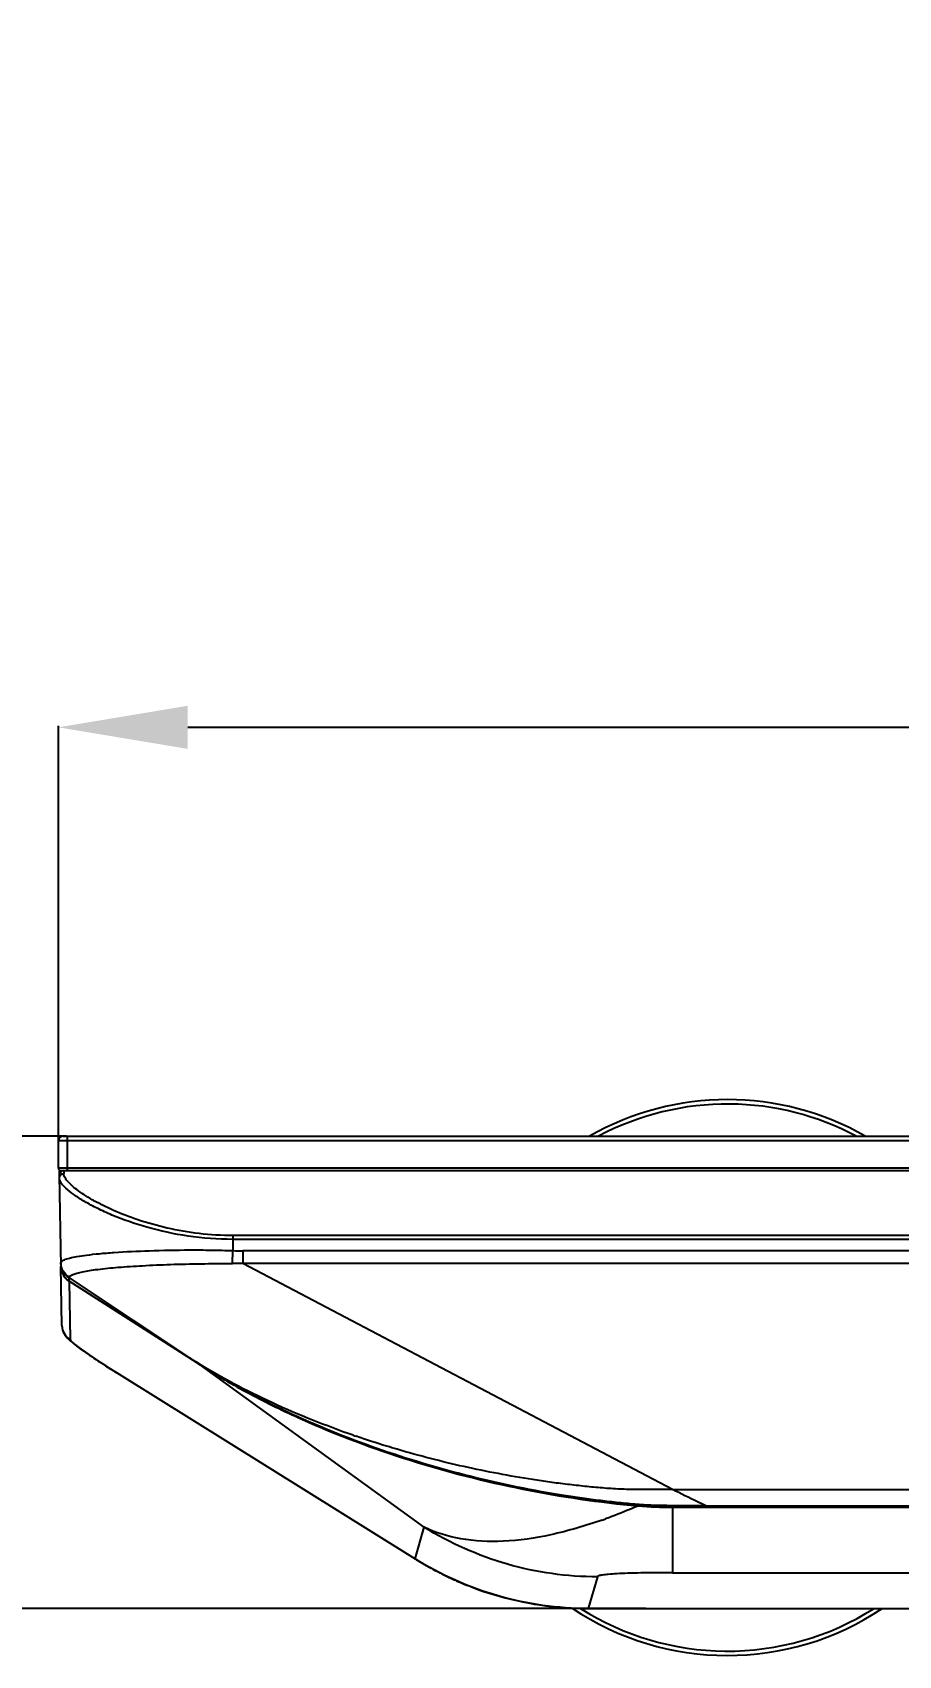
# Model space of a CAD drawing. Header units: millimetres. Extents: x 19741 to 22117, y -10160 to -6800.
# Drawn here: x 20487 to 20587.5, y -8843.9 to -8655.6 of the extents above; entities that cross this region are included whole.
import ezdxf

# ---------------------------------------------------------------- set-up
doc = ezdxf.new("R2010")
doc.units = ezdxf.units.MM
doc.styles.add('ARIAL', font='arial.ttf')
doc.dimstyles.get("Standard").update_dxf_attribs({"dimtxt": 15, "dimasz": 15, "dimexe": 0.18, "dimexo": 0.0625, "dimgap": 4, "dimtad": 0, "dimdec": 1, "dimdsep": 46, "dimtxsty": 'ARIAL', "dimcen": 0, "dimclrd": 5, "dimclre": 5, "dimclrt": 5, "dimadec": 0, "dimazin": 0, "dimtfac": 1, "dimtdec": 1, "dimtofl": 0, "dimtmove": 0, "dimatfit": 3, "dimfxl": 1, "dimtolj": 1, "dimtzin": 0, "dimarcsym": 0})

# ---------------------------------------------------------------- blocks, each defined once
blk = doc.blocks.new('*D101')
at = {"color": 5, "lineweight": -2, "transparency": 16777216}
for p, q in [((20490.01, -8784.1), (20490.01, -8736.03)), ((20505.01, -8736.21), (20626.22, -8736.21)), ((20806.01, -8736.21), (20664.45, -8736.21)), ((20821.01, -8788.03), (20821.01, -8736.03))]:
    blk.add_line(p, q, dxfattribs=at)
at = {"color": 5, "transparency": 16777216}
for points in [[(20505.01, -8733.71), (20505.01, -8738.71), (20490.01, -8736.21)], [(20806.01, -8733.71), (20806.01, -8738.71), (20821.01, -8736.21)]]:
    blk.add_solid(points, dxfattribs=at)
at = {"layer": 'Defpoints', "color": 0, "transparency": 16777216}
for p in [(20821.01, -8736.21), (20490.01, -8784.16), (20821.01, -8788.09)]:
    blk.add_point(p, dxfattribs=at)
at = {"color": 5, "transparency": 16777216, "insert": (20645.33, -8736.21), "char_height": 15, "attachment_point": 5, "style": 'ARIAL'}
blk.add_mtext('\\A1;331', dxfattribs=at)
blk = doc.blocks.new('*D102')
at = {"color": 5, "lineweight": -2, "transparency": 16777216}
for p, q in [((20387.32, -8783.66), (20387.32, -8698.96)), ((20490.94, -8783.66), (20387.14, -8783.66)), ((20387.32, -8823.46), (20387.32, -8798.66)), ((20558.15, -8838.46), (20387.14, -8838.46))]:
    blk.add_line(p, q, dxfattribs=at)
at = {"color": 5, "transparency": 16777216}
for points in [[(20384.82, -8798.66), (20389.82, -8798.66), (20387.32, -8783.66)], [(20384.82, -8823.46), (20389.82, -8823.46), (20387.32, -8838.46)]]:
    blk.add_solid(points, dxfattribs=at)
at = {"layer": 'Defpoints', "color": 0, "transparency": 16777216}
for p in [(20387.32, -8783.66), (20491.01, -8783.66), (20558.21, -8838.46)]:
    blk.add_point(p, dxfattribs=at)
at = {"color": 5, "transparency": 16777216, "insert": (20387.32, -8675.46), "char_height": 15, "attachment_point": 5, "rotation": 90, "style": 'ARIAL'}
blk.add_mtext('\\A1;54.8', dxfattribs=at)

msp = doc.modelspace()

# ---------------------------------------------------------------- linework, layer by layer
at = {"linetype": 'Continuous'}
for p, q in [((20490.51, -8783.66), (20794.71, -8783.66)), ((20491.01, -8783.66), (20491.01, -8787.66)), ((20490.01, -8787.36), (20490.01, -8784.16)), ((20490.01, -8784.16), (20795.21, -8784.16)), ((20795.21, -8787.36), (20490.01, -8787.36)), ((20490.11, -8787.66), (20490.11, -8788.17)), ((20490.31, -8787.66), (20490.11, -8787.66)), ((20490.11, -8788.17), (20490.3, -8798.76)), ((20794.91, -8787.66), (20490.31, -8787.66)), ((20491.01, -8787.68), (20490.61, -8787.68)), ((20490.62, -8787.68), (20490.62, -8788)), ((20493.06, -8791.24), (20493.05, -8791.23)), ((20493.06, -8791.24), (20493.05, -8791.23)), ((20510.2, -8798.43), (20510.26, -8796.93)), ((20510.24, -8795.18), (20510.24, -8795.62)), ((20641.66, -8795.18), (20510.24, -8795.18)), ((20510.24, -8795.62), (20510.26, -8796.93)), ((20641.66, -8795.62), (20510.24, -8795.62)), ((20511.39, -8796.95), (20511.39, -8798.41)), ((20641.66, -8796.95), (20511.39, -8796.95)), ((20490.42, -8805.62), (20490.3, -8798.76)), ((20561.25, -8824.64), (20511.39, -8798.41)), ((20641.66, -8798.41), (20511.39, -8798.41)), ((20491.24, -8800.46), (20491.24, -8800.07)), ((20491.24, -8800.07), (20506.01, -8809.9)), ((20506.01, -8809.9), (20491.24, -8800.46)), ((20491.24, -8800.47), (20491.36, -8807.26)), ((20506.03, -8809.91), (20506.01, -8809.9)), ((20506.03, -8809.91), (20506.01, -8809.9)), ((20506.01, -8809.9), (20506.01, -8809.9)), ((20506.01, -8809.91), (20506.45, -8810.19)), ((20532.44, -8829.02), (20506.45, -8810.19)), ((20497.05, -8811.28), (20531.38, -8832.71)), ((20497.05, -8811.28), (20531.38, -8832.7)), ((20497.05, -8811.28), (20497.05, -8811.28)), ((20561.25, -8824.64), (20641.85, -8824.64)), ((20561.25, -8826.71), (20561.25, -8834.31)), ((20561.25, -8826.71), (20723.96, -8826.71)), ((20565.12, -8826.53), (20565.12, -8826.55)), ((20565.12, -8826.53), (20641.86, -8826.53)), ((20531.38, -8832.7), (20532.44, -8829.02)), ((20531.38, -8832.71), (20531.38, -8832.71)), ((20561.25, -8834.31), (20640.67, -8834.31)), ((20552.53, -8834.78), (20551.47, -8838.45)), ((20551.47, -8838.46), (20551.47, -8838.45)), ((20551.47, -8838.45), (20646.17, -8838.45)), ((20551.47, -8838.46), (20551.47, -8838.46)), ((20551.47, -8838.46), (20646.19, -8838.46))]:
    msp.add_line(p, q, dxfattribs=at)
for points in [[(20490.42, -8805.62), (20490.42, -8805.69), (20490.45, -8805.92), (20490.5, -8806.15), (20490.58, -8806.36), (20490.66, -8806.54), (20490.76, -8806.71), (20490.87, -8806.86), (20490.97, -8806.99), (20491.07, -8807.1), (20491.17, -8807.2), (20491.27, -8807.3), (20491.38, -8807.39), (20491.5, -8807.49), (20491.63, -8807.6), (20491.76, -8807.71), (20491.9, -8807.82), (20492.06, -8807.94), (20492.22, -8808.06), (20492.39, -8808.18), (20492.57, -8808.31), (20492.76, -8808.45), (20492.96, -8808.59), (20493.17, -8808.74), (20493.4, -8808.9), (20493.63, -8809.05), (20493.87, -8809.22), (20494.12, -8809.39), (20494.37, -8809.56), (20494.64, -8809.74), (20494.92, -8809.92), (20495.2, -8810.11), (20495.49, -8810.3), (20495.79, -8810.49), (20496.1, -8810.69), (20496.42, -8810.89), (20496.74, -8811.09), (20497.05, -8811.28)], [(20506.01, -8809.9), (20508.72, -8811.56), (20511.81, -8813.29), (20515.07, -8814.96), (20518.5, -8816.56), (20522.09, -8818.07), (20525.81, -8819.49), (20529.69, -8820.82), (20533.68, -8822.03), (20537.69, -8823.11), (20541.79, -8824.07), (20545.9, -8824.89), (20549.62, -8825.51), (20552.72, -8825.94), (20555.42, -8826.24), (20558.01, -8826.46), (20560.59, -8826.55), (20563.05, -8826.55), (20641.86, -8826.55)]]:
    msp.add_lwpolyline(points, dxfattribs=at)
for centre, radius, start, end in [((20567.61, -8811.66), 32.25, 60.2697, 119.722), ((20567.61, -8811.66), 31.74, 89.4917, 118.0749), ((20567.61, -8811.66), 31.74, 61.9171, 89.4906), ((20490.51, -8784.16), 0.5, 90, 180), ((20490.31, -8787.36), 0.3, 180, 270), ((20490.59, -8788.17), 0.474, 172.6584, 180.9661), ((20490.6, -8788.17), 0.485, 156.6659, 172.667), ((20490.61, -8788.18), 0.508, 90.0106, 97.4107), ((20511.41, -8771.03), 25.92, 267.4557, 269.9353), ((20544.36, -8748.05), 72.75, 237.4688, 238.2), ((20560.63, -8713.12), 111.36, 250.9132, 251.0864), ((20532.4, -8769.49), 62.24, 289.4117, 289.7946), ((20551.47, -8800.51), 37.94, 238.0397, 238.6243), ((20551.48, -8800.49), 37.96, 238.6244, 240.1668), ((20551.48, -8800.49), 37.97, 240.1667, 241.2807), ((20551.47, -8800.5), 37.95, 241.2808, 242.9733), ((20551.47, -8800.5), 37.95, 242.9734, 243.9003), ((20551.47, -8800.5), 37.95, 243.9003, 245.5552), ((20551.48, -8800.5), 37.96, 245.5554, 246.4997), ((20551.48, -8800.49), 37.97, 246.4997, 248.1463), ((20551.47, -8800.51), 37.94, 248.1463, 249.0875), ((20551.47, -8800.5), 37.96, 249.0884, 265.6582), ((20551.48, -8800.46), 37.99, 265.6563, 269.9929), ((20567.61, -8811.66), 32.25, 236.0441, 303.8056), ((20567.61, -8811.66), 31.74, 237.5363, 269.4906), ((20567.61, -8811.66), 31.74, 269.4917, 302.4001)]:
    msp.add_arc(centre, radius, start, end, dxfattribs=at)
msp.add_ellipse((20492.3, -8798.73), major_axis=(-0.02, 2.05), ratio=0.974279, start_param=1.791789, end_param=2.574867, dxfattribs=at)
for points, knots in [([(20490.12, -8788.5), (20490.12, -8788.44), (20490.14, -8788.31), (20490.25, -8788.14), (20490.42, -8788.02), (20490.56, -8788), (20490.62, -8788)], [0, 0, 0, 0, 0.238094, 0.497393, 0.758349, 1, 1, 1, 1]), ([(20493.05, -8791.23), (20492.62, -8790.98), (20491.88, -8790.51), (20491.05, -8789.87), (20490.57, -8789.38), (20490.27, -8789.01), (20490.12, -8788.69), (20490.12, -8788.5)], [0, 0, 0, 0, 0.360573, 0.647868, 0.762927, 0.859024, 1, 1, 1, 1]), ([(20490.55, -8787.68), (20490.46, -8787.69), (20490.3, -8787.76), (20490.19, -8787.9), (20490.15, -8787.97)], [0, 0, 0, 0, 0.503523, 1, 1, 1, 1]), ([(20510.24, -8795.18), (20508.93, -8795.18), (20506.37, -8795.03), (20502.69, -8794.39), (20499.34, -8793.45), (20496.84, -8792.48), (20495.09, -8791.65), (20493.97, -8791.05), (20492.99, -8790.46), (20492.17, -8789.89), (20491.52, -8789.36), (20491.03, -8788.87), (20490.72, -8788.43), (20490.62, -8788.13), (20490.62, -8788)], [0, 0, 0, 0, 0.181513, 0.356151, 0.518247, 0.663275, 0.728153, 0.787282, 0.840184, 0.886389, 0.925478, 0.957209, 0.981697, 1, 1, 1, 1]), ([(20510.24, -8795.62), (20508.5, -8795.62), (20505.14, -8795.37), (20500.43, -8794.36), (20496.94, -8793.15), (20494.57, -8792.07), (20493.54, -8791.51), (20493.06, -8791.24)], [0, 0, 0, 0, 0.290865, 0.563494, 0.803628, 0.907974, 1, 1, 1, 1]), ([(20493.28, -8797.45), (20493.76, -8797.38), (20494.82, -8797.27), (20497.24, -8797.07), (20500.74, -8796.91), (20504.5, -8796.84), (20507.74, -8796.86), (20509.42, -8796.9), (20510.26, -8796.93)], [0, 0, 0, 0, 0.086707, 0.187984, 0.427801, 0.704384, 0.850991, 1, 1, 1, 1]), ([(20490.29, -8798.36), (20490.29, -8798.35), (20490.3, -8798.28), (20490.33, -8798.23), (20490.37, -8798.2)], [0, 0, 0, 0, 0.225967, 1, 1, 1, 1]), ([(20491.25, -8800.02), (20490.97, -8799.85), (20490.48, -8799.36), (20490.3, -8798.69), (20490.29, -8798.36)], [0, 0, 0, 0, 0.499063, 1, 1, 1, 1]), ([(20491.24, -8800.07), (20490.96, -8799.9), (20490.48, -8799.41), (20490.3, -8798.74), (20490.29, -8798.42)], [0, 0, 0, 0, 0.500325, 1, 1, 1, 1]), ([(20490.3, -8798.76), (20490.3, -8799.09), (20490.48, -8799.77), (20490.96, -8800.28), (20491.24, -8800.46)], [0, 0, 0, 0, 0.497266, 1, 1, 1, 1]), ([(20490.37, -8798.2), (20490.41, -8798.16), (20490.51, -8798.08), (20490.82, -8797.93), (20491.38, -8797.76), (20492.24, -8797.59), (20492.91, -8797.49), (20493.28, -8797.45)], [0, 0, 0, 0, 0.056164, 0.13068, 0.339509, 0.629923, 1, 1, 1, 1]), ([(20491.25, -8800.02), (20491.27, -8799.95), (20491.36, -8799.86), (20491.52, -8799.77), (20491.78, -8799.65), (20492.21, -8799.52), (20492.86, -8799.37), (20493.66, -8799.23), (20495.03, -8799.04), (20497.08, -8798.84), (20499.89, -8798.66), (20503.09, -8798.52), (20506.57, -8798.44), (20508.97, -8798.43), (20510.2, -8798.43)], [0, 0, 0, 0, 0.01101, 0.019081, 0.029121, 0.055335, 0.089826, 0.132478, 0.182988, 0.305944, 0.454647, 0.623905, 0.807754, 1, 1, 1, 1]), ([(20491.25, -8800.02), (20491.25, -8800.03), (20491.24, -8800.04), (20491.24, -8800.06), (20491.24, -8800.07)], [0, 0, 0, 0, 0.272833, 1, 1, 1, 1]), ([(20490.42, -8805.62), (20490.43, -8805.96), (20490.62, -8806.61), (20491.1, -8807.1), (20491.36, -8807.26)], [0, 0, 0, 0, 0.519904, 1, 1, 1, 1]), ([(20491.36, -8807.26), (20491.36, -8807.29), (20491.41, -8807.35), (20491.5, -8807.46), (20491.66, -8807.6), (20491.87, -8807.77), (20492.13, -8807.98), (20492.57, -8808.3), (20493.2, -8808.76), (20494.05, -8809.34), (20495, -8809.97), (20496.01, -8810.62), (20496.7, -8811.06), (20497.05, -8811.28)], [0, 0, 0, 0, 0.011161, 0.03193, 0.062244, 0.101594, 0.149348, 0.204684, 0.334596, 0.484559, 0.648918, 0.822382, 1, 1, 1, 1]), ([(20524.21, -8818.36), (20521.03, -8817.25), (20514.79, -8814.78), (20508.85, -8811.63), (20506.02, -8809.88)], [0, 0, 0, 0, 0.503254, 1, 1, 1, 1]), ([(20548.12, -8825.26), (20544.4, -8824.66), (20537.02, -8823.11), (20526.22, -8819.81), (20515.78, -8815.54), (20509.19, -8811.93), (20506.03, -8809.91)], [0, 0, 0, 0, 0.250755, 0.501129, 0.750957, 1, 1, 1, 1]), ([(20506.45, -8810.19), (20508.33, -8811.39), (20512.2, -8813.63), (20520.25, -8817.54), (20530.78, -8821.49), (20543.85, -8824.83), (20552.77, -8826.15), (20557.25, -8826.54)], [0, 0, 0, 0, 0.124386, 0.249043, 0.498851, 0.749245, 1, 1, 1, 1]), ([(20529.3, -8819.98), (20528.9, -8819.86), (20527.3, -8819.39), (20525.71, -8818.87), (20524.53, -8818.47)], [0, 0, 0, 0, 0.250501, 1, 1, 1, 1]), ([(20561.25, -8824.64), (20560.57, -8824.64), (20559.21, -8824.64), (20557.51, -8824.65), (20556.15, -8824.64), (20554.8, -8824.6), (20553.1, -8824.48), (20551.08, -8824.29), (20549.05, -8824.06), (20547.04, -8823.8), (20544.36, -8823.41), (20541.04, -8822.83), (20537.08, -8822.02), (20533.16, -8821.07), (20530.58, -8820.36), (20529.3, -8819.98)], [0, 0, 0, 0, 0.062893, 0.12578, 0.157218, 0.188646, 0.251474, 0.314257, 0.376997, 0.439683, 0.502302, 0.627303, 0.751953, 0.876201, 1, 1, 1, 1]), ([(20565.13, -8826.53), (20564.41, -8826.53), (20562.99, -8826.53), (20560.85, -8826.53), (20558.72, -8826.5), (20556.59, -8826.35), (20554.47, -8826.13), (20552.35, -8825.88), (20550.23, -8825.59), (20548.82, -8825.38), (20548.12, -8825.26)], [0, 0, 0, 0, 0.125038, 0.250075, 0.375108, 0.50013, 0.625126, 0.750104, 0.875063, 1, 1, 1, 1]), ([(20565.12, -8826.53), (20564.79, -8826.38), (20563.49, -8825.78), (20562.2, -8825.14), (20561.25, -8824.64)], [0, 0, 0, 0, 0.253221, 1, 1, 1, 1]), ([(20557.25, -8826.54), (20556.94, -8826.68), (20555.69, -8827.22), (20554.43, -8827.7), (20553.48, -8828.05)], [0, 0, 0, 0, 0.253665, 1, 1, 1, 1]), ([(20553.09, -8828.19), (20551.13, -8828.87), (20547.36, -8829.99), (20541.82, -8830.81), (20536.81, -8830.58), (20533.77, -8829.67), (20532.44, -8829.02)], [0, 0, 0, 0, 0.294083, 0.556751, 0.790002, 1, 1, 1, 1]), ([(20552.53, -8834.78), (20549.01, -8834.78), (20541.95, -8833.79), (20535.43, -8830.88), (20532.44, -8829.02)], [0, 0, 0, 0, 0.499498, 1, 1, 1, 1]), ([(20531.38, -8832.71), (20531.38, -8832.71), (20531.38, -8832.7), (20531.38, -8832.7), (20531.38, -8832.7)], [0, 0, 0, 0, 0.345757, 1, 1, 1, 1]), ([(20551.47, -8838.46), (20547.96, -8838.46), (20540.89, -8837.47), (20534.37, -8834.57), (20531.38, -8832.71)], [0, 0, 0, 0, 0.500005, 1, 1, 1, 1]), ([(20561.25, -8834.31), (20560.6, -8834.31), (20559.38, -8834.31), (20557.64, -8834.33), (20556.13, -8834.37), (20554.86, -8834.41), (20553.88, -8834.48), (20553.18, -8834.56), (20552.77, -8834.63), (20552.58, -8834.71), (20552.53, -8834.76), (20552.53, -8834.78)], [0, 0, 0, 0, 0.220447, 0.419472, 0.593214, 0.737895, 0.850411, 0.930233, 0.97832, 0.991846, 1, 1, 1, 1])]:
    msp.add_open_spline(points, degree=3, knots=knots, dxfattribs=at)
for points in [[(20511.39, -8798.41), (20510.99, -8798.43), (20510.59, -8798.43), (20510.2, -8798.43)], [(20557.25, -8826.54), (20558.58, -8826.66), (20559.91, -8826.71), (20561.25, -8826.71)]]:
    msp.add_open_spline(points, degree=3, dxfattribs=at)

# ---------------------------------------------------------------- dimensions: what is measured, and where the dimension line sits
dim = msp.add_linear_dim(base=(20387.32, -8783.66), p1=(20558.21, -8838.46), p2=(20491.01, -8783.66), angle=90, dimstyle='Standard', override={"dimtfillclr": 7})
dim.commit()
dim.dimension.update_dxf_attribs({"geometry": '*D102', "text_midpoint": (20387.32, -8675.46), "dimtype": 160})
dim = msp.add_linear_dim(base=(20821.01, -8736.21), p1=(20490.01, -8784.16), p2=(20821.01, -8788.09), text='331', dimstyle='Standard', override={"dimtol": 1, "dimtp": 2, "dimtm": 2, "dimtfillclr": 7})
dim.commit()
dim.dimension.update_dxf_attribs({"geometry": '*D101', "text_midpoint": (20645.33, -8736.21), "dimtype": 160})

doc.saveas('drawing.dxf')
